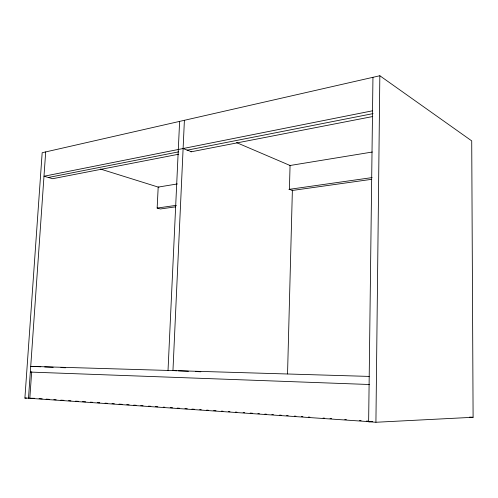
<?xml version="1.0" encoding="UTF-8"?>
<svg xmlns="http://www.w3.org/2000/svg" width="498" height="498" viewBox="0 0 498 498"><rect width="100%" height="100%" fill="white"/><g stroke="black" fill="none" stroke-linecap="round" stroke-linejoin="round"><path stroke-width="0.75" d="M372.952 77.308L368.638 421.756L375.922 422.26L379.837 75.74L42.168 152.724L24.9 398.076L34.686 398.325M287.545 373.905L292.382 190.024M290.06 165.492L289.419 189.315L292.37 190.448M184.397 120.298L172.955 370.587L176.827 370.749M168.025 370.437L179.616 121.388M175.763 206.807L160.362 208.967L157.144 208.064L158.19 187.086L177.375 183.943M28.492 398.325L45.685 151.921M31.642 372.118L29.824 398.325L369.728 421.7M372.529 110.799L43.986 176.248L52.695 178.701L178.72 154.218M48.368 177.481L178.695 151.846M187.08 150.197L373.046 113.612M190.939 151.846L372.728 116.532M289.438 165.597L372.33 152.021M157.144 208.064L176.404 205.332M288.884 189.396L372.087 177.599M292.058 190.491L371.384 179.361M375.922 422.26L473.1 417.287L471.718 140.884L379.837 75.74M368.638 421.756L372.747 421.557M98.143 402.683L99.7 402.677M24.9 398.076L26.45 398.076M369.205 376.413L30.72 366.366L40.799 366.771M31.872 372.124L30.322 372.074L369.41 384.506M44.671 366.926L53.193 367.269M60.943 367.58L65.593 367.767M178.377 370.817L188.437 371.247M195.403 371.539L200.819 371.769M469.639 417.081L473.1 417.287M39.093 398.643L42.199 398.861M46.077 399.122L49.184 399.334M53.84 399.651L56.168 399.813M60.818 400.131L63.925 400.342M68.581 400.66L70.909 400.822M75.559 401.139L78.665 401.351M82.544 401.618L85.65 401.83M90.306 402.147L92.634 402.309M97.284 402.627L99.612 402.782M105.047 403.156L107.375 403.318M112.031 403.635L114.353 403.791M119.01 404.108L122.116 404.326M126.772 404.644L129.1 404.799M133.75 405.117L136.079 405.279M140.735 405.596L143.063 405.758M148.497 406.125L150.819 406.287M155.476 406.605L157.804 406.766M163.238 407.134L164.788 407.24M170.216 407.613L172.545 407.775M177.201 408.092L179.529 408.248M184.963 408.621L187.285 408.783M191.942 409.101L194.27 409.256M199.704 409.63L201.254 409.736M206.682 410.109L208.239 410.215M213.667 410.589L215.995 410.744M221.429 411.118L222.98 411.224M228.408 411.591L229.964 411.703M235.392 412.07L236.942 412.176M243.155 412.599L244.705 412.711M250.133 413.079L252.461 413.24M257.896 413.608L259.446 413.714M264.874 414.087L266.461 414.199M271.858 414.566L273.408 414.672M279.621 415.095L281.171 415.201M286.599 415.575L288.155 415.681M294.362 416.104L295.912 416.21M301.34 416.583L302.896 416.689M308.324 417.063L309.874 417.168M323.065 418.071L324.621 418.177M330.05 418.544L331.6 418.65M344.79 419.553L346.34 419.658M359.531 420.561L361.087 420.667M366.516 421.04L368.066 421.146M100.472 169.046L158.955 187.323M183.102 148.535L191.462 151.741M236.55 142.609L290.135 165.523"/></g></svg>
